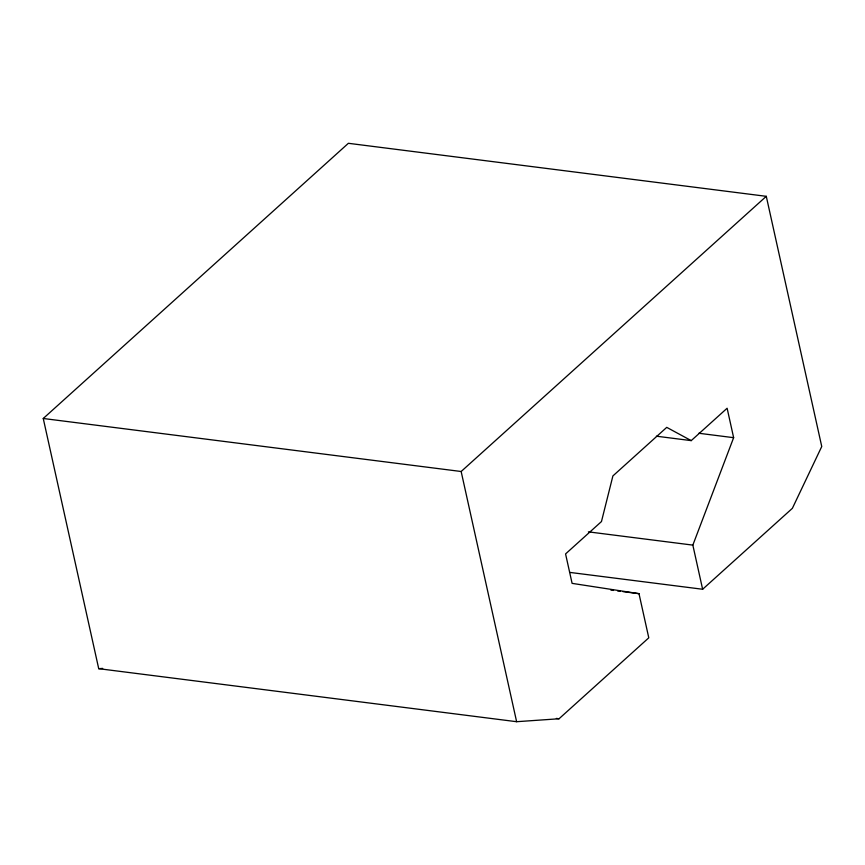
<?xml version="1.0" encoding="UTF-8"?>
<svg xmlns="http://www.w3.org/2000/svg" width="865" height="865" viewBox="0 0 865 865"><rect width="100%" height="100%" fill="white"/><g stroke="black" fill="none" stroke-linecap="round" stroke-linejoin="round"><path stroke-width="1.3" d="M570.035 572.435L702.629 589.26L692.843 545.112L733.639 437.679L727.119 408.237L691.221 440.62L656.394 436.198M691.221 440.62L666.742 427.364L612.896 475.934L601.467 521.552L565.569 553.924L572.1 583.367L638.997 593.671L648.782 637.819L559.039 718.761L516.621 721.702L98.718 668.677L43.25 418.487L348.379 143.298L766.282 196.323L821.75 446.513L792.372 508.328L702.629 589.26M43.25 418.487L461.153 471.501L766.282 196.323M98.718 668.677L102.697 668.407M698.812 433.257L733.639 437.679M588.373 531.856L692.843 545.112M610.874 590.103L613.545 590.438M617.567 590.946L620.248 591.292M622.93 591.628L638.997 593.671M556.357 718.415L559.039 718.761M461.153 471.501L516.621 721.702"/></g></svg>
